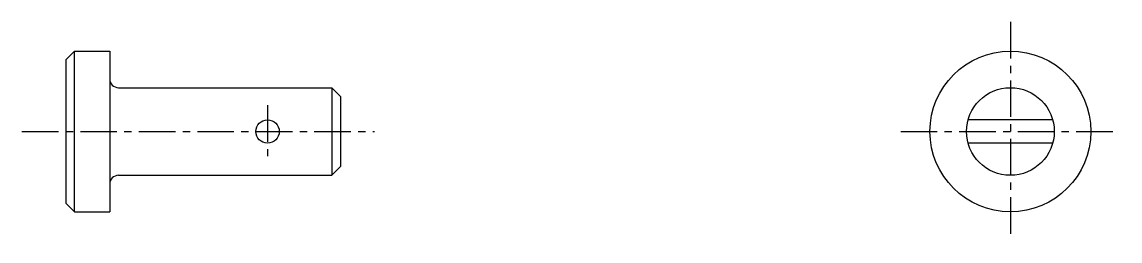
# Model space of a CAD drawing. Extents: x 33 to 89, y 70 to 181.
# Drawn here: x 33.22 to 70.78, y 173.12 to 180.62 of the extents above; entities outside this region: 2.
import ezdxf

# ---------------------------------------------------------------- set-up
doc = ezdxf.new("R2010")
doc.units = 0
doc.linetypes.add('CENTER', pattern=[2, 1.25, -0.25, 0.25, -0.25])
doc.linetypes.add('DASHED', pattern=[19.05, 12.7, -6.35])
doc.layers.get('0').update_dxf_attribs({"linetype": 'CONTINUOUS'})
doc.layers.add('CENTER', color=1, linetype='CENTER')

msp = doc.modelspace()

# ---------------------------------------------------------------- linework, layer by layer
for p, q in [((34.722, 179.319), (35.022, 179.619)), ((35.022, 174.119), (35.022, 179.619)), ((35.022, 179.619), (36.222, 179.619)), ((36.222, 179.619), (36.222, 174.119)), ((34.722, 179.319), (34.722, 174.419)), ((36.522, 178.369), (43.822, 178.369)), ((38.347, 178.369), (38.347, 178.369)), ((40.172, 178.369), (40.172, 178.369)), ((43.822, 178.369), (44.122, 178.069)), ((43.822, 178.369), (43.822, 175.369)), ((44.122, 178.069), (44.122, 175.669)), ((44.122, 175.669), (43.822, 175.369)), ((36.522, 175.369), (43.822, 175.369)), ((34.722, 174.419), (35.022, 174.119)), ((35.022, 174.119), (36.222, 174.119))]:
    msp.add_line(p, q)
at = {"color": 3, "linetype": 'DASHED'}
for p, q in [((68.475, 177.269), (65.584, 177.269)), ((68.475, 176.469), (65.584, 176.469))]:
    msp.add_line(p, q, dxfattribs=at)
for centre, radius in [((67.029, 176.869), 2.75), ((67.029, 176.869), 1.5), ((41.622, 176.869), 0.4)]:
    msp.add_circle(centre, radius)
for centre, start, end in [((36.522, 178.669), 180, 270), ((36.522, 175.069), 90, 180)]:
    msp.add_arc(centre, 0.3, start, end)
at = {"layer": 'CENTER', "color": 1, "linetype": 'CENTER'}
for p, q in [((67.029, 180.619), (67.029, 173.119)), ((41.622, 177.769), (41.622, 175.969)), ((33.222, 176.869), (45.282, 176.869)), ((63.279, 176.869), (70.779, 176.869))]:
    msp.add_line(p, q, dxfattribs=at)

# ---------------------------------------------------------------- texts
for s, p in [('HCLGN 3-5', (33.452, 99.652)), ('HCLGN03', (33.452, 69.652))]:
    msp.add_text(s, height=8).set_placement(p)

doc.saveas('drawing.dxf')
